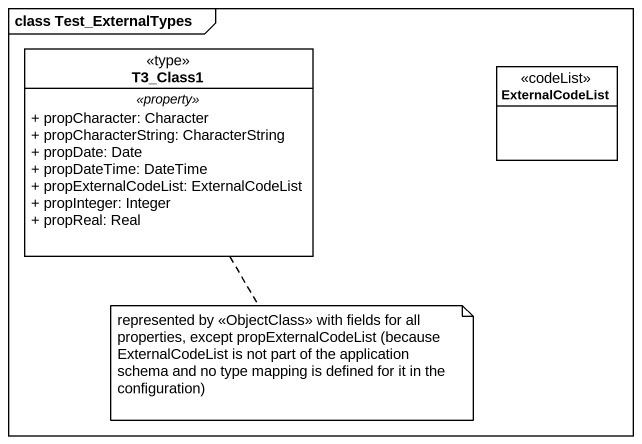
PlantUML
@startuml
mainframe class Test_ExternalTypes
hide circle
hide empty members
skinparam classAttributeIconSize 0
class T3_Class1 <<type>> {
  .. <<property>> ..
  + propCharacter: Character
  + propCharacterString: CharacterString
  + propDate: Date
  + propDateTime: DateTime
  + propExternalCodeList: ExternalCodeList
  + propInteger: Integer
  + propReal: Real
}
class ExternalCodeList <<codeList>>
note bottom of T3_Class1 : represented by <<ObjectClass>> with fields for all properties, except propExternalCodeList (because ExternalCodeList is not part of the application schema and no type mapping is defined for it in the configuration)
@enduml
